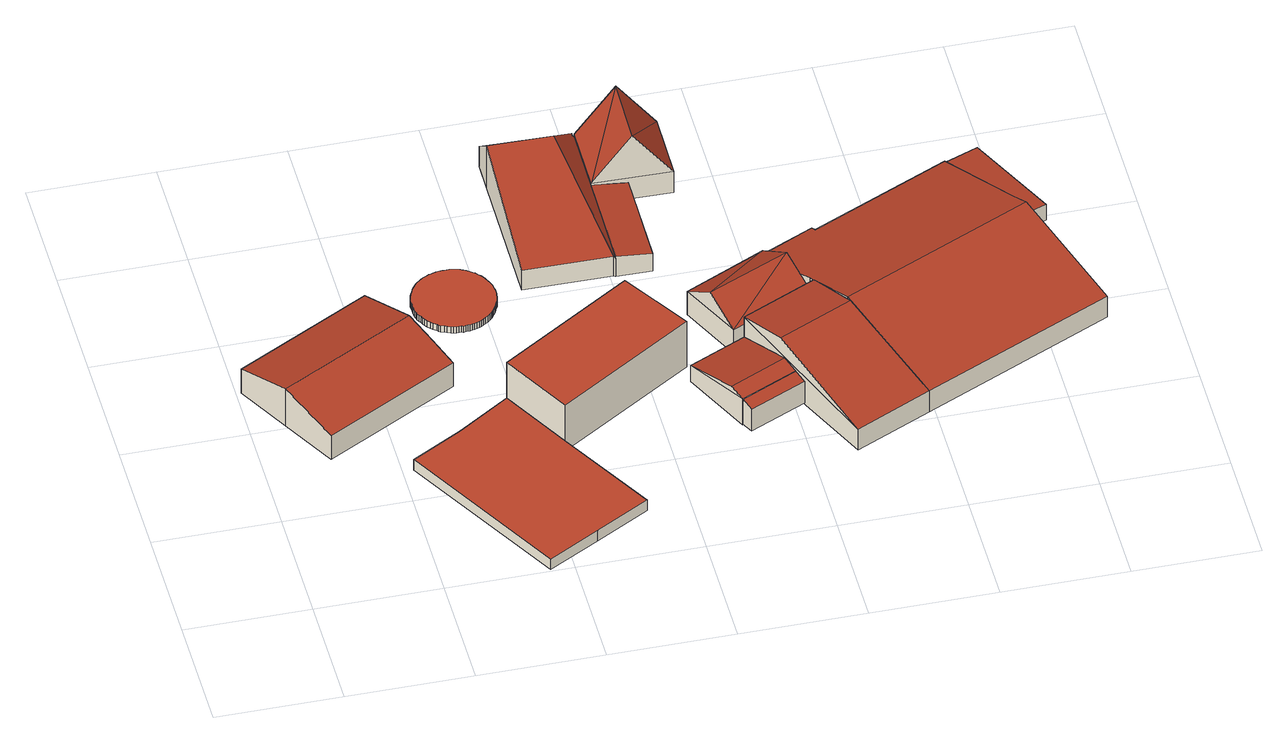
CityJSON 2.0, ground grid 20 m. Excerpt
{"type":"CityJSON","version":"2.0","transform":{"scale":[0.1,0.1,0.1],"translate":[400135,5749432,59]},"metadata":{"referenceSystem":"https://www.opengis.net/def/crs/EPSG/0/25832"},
"CityObjects":{
"building1":{"type":"Building","attributes":{"Gemeindeschluessel":"05515000","Geometrietyp2DReferenz":"3000","function":"31001_2700","roofType":"3100","measuredHeight":7.38},"geometry":[{"type":"Solid","lod":"2","boundaries":[[[[0,1,2,3]],[[4,5,1,0]],[[6,7,5,4]],[[8,9,7,6]],[[10,11,9,8]],[[12,13,11,10]],[[3,2,13,12]],[[6,4,0,8]],[[3,12,10,8,0]],[[1,5,7,9,11,13,2]]]],"semantics":{"surfaces":[{"type":"WallSurface"},{"type":"RoofSurface"},{"type":"GroundSurface"}],"values":[[0,0,0,0,0,0,0,1,1,2]]}}]},
"building2":{"type":"Building","attributes":{"Gemeindeschluessel":"05515000","Geometrietyp2DReferenz":"3000","function":"51003_1201","roofType":"1000","measuredHeight":1.97},"geometry":[{"type":"Solid","lod":"2","boundaries":[[[[14,15,16,17]],[[18,19,15,14]],[[20,21,19,18]],[[22,23,21,20]],[[24,25,23,22]],[[26,27,25,24]],[[17,16,27,26]],[[24,22,20,18,14,17,26]],[[15,19,21,23,25,27,16]]]],"semantics":{"surfaces":[{"type":"WallSurface"},{"type":"RoofSurface"},{"type":"GroundSurface"}],"values":[[0,0,0,0,0,0,0,1,2]]}}]},
"building3":{"type":"Building","attributes":{"Gemeindeschluessel":"05515000","Geometrietyp2DReferenz":"3000","function":"51003_1201","roofType":"1000","measuredHeight":1.21},"geometry":[{"type":"Solid","lod":"2","boundaries":[[[[28,29,30,31]],[[32,33,29,28]],[[34,35,33,32]],[[36,37,35,34]],[[38,39,37,36]],[[40,41,39,38]],[[42,43,41,40]],[[44,45,43,42]],[[46,47,45,44]],[[48,49,47,46]],[[50,51,49,48]],[[52,53,51,50]],[[54,55,53,52]],[[56,57,55,54]],[[58,59,57,56]],[[60,61,59,58]],[[62,63,61,60]],[[64,65,63,62]],[[66,67,65,64]],[[68,69,67,66]],[[70,71,69,68]],[[72,73,71,70]],[[74,75,73,72]],[[76,77,75,74]],[[78,79,77,76]],[[80,81,79,78]],[[82,83,81,80]],[[84,85,83,82]],[[86,87,85,84]],[[88,89,87,86]],[[90,91,89,88]],[[92,93,91,90]],[[94,95,93,92]],[[96,97,95,94]],[[98,99,97,96]],[[100,101,99,98]],[[102,103,101,100]],[[104,105,103,102]],[[106,107,105,104]],[[108,109,107,106]],[[110,111,109,108]],[[112,113,111,110]],[[108,106,104,102,100,98,96,94,92,90,88,86,84,82,80,78,76,74,72,70,68,66,64,62,60,58,56,54,52,50,48,46,44,42,40,38,36,34,32,28,31,114,115,116,117,118,119,120,121,122,123,124,125,126,127,128,129,130,131,132,133,134,135,136,137,138,139,140,141,142,143,144,145,146,147,148,149,150,151,152,153,154,155,156,157,158,159,160,161,162,163,164,165,166,112,110]],[[167,168,169,170,171,172,173,174,175,176,177,178,179,180,181,182,183,184,185,186,187,188,189,190,191,192,193,194,195,196,197,198,199,200,201,202,203,204,205,206,207,208,209,210,211,212,213,214,215,216,217,218,219,30,29,33,35,37,39,41,43,45,47,49,51,53,55,57,59,61,63,65,67,69,71,73,75,77,79,81,83,85,87,89,91,93,95,97,99,101,103,105,107,109,111,113]],[[166,167,113,112]],[[165,168,167,166]],[[164,169,168,165]],[[163,170,169,164]],[[162,171,170,163]],[[161,172,171,162]],[[160,173,172,161]],[[159,174,173,160]],[[158,175,174,159]],[[157,176,175,158]],[[156,177,176,157]],[[155,178,177,156]],[[154,179,178,155]],[[153,180,179,154]],[[152,181,180,153]],[[151,182,181,152]],[[150,183,182,151]],[[149,184,183,150]],[[148,185,184,149]],[[147,186,185,148]],[[146,187,186,147]],[[145,188,187,146]],[[144,189,188,145]],[[143,190,189,144]],[[142,191,190,143]],[[141,192,191,142]],[[140,193,192,141]],[[139,194,193,140]],[[138,195,194,139]],[[137,196,195,138]],[[136,197,196,137]],[[135,198,197,136]],[[134,199,198,135]],[[133,200,199,134]],[[132,201,200,133]],[[131,202,201,132]],[[130,203,202,131]],[[129,204,203,130]],[[128,205,204,129]],[[127,206,205,128]],[[126,207,206,127]],[[125,208,207,126]],[[124,209,208,125]],[[123,210,209,124]],[[122,211,210,123]],[[121,212,211,122]],[[120,213,212,121]],[[119,214,213,120]],[[118,215,214,119]],[[117,216,215,118]],[[116,217,216,117]],[[115,218,217,116]],[[114,219,218,115]],[[31,30,219,114]]]],"semantics":{"surfaces":[{"type":"WallSurface"},{"type":"RoofSurface"},{"type":"GroundSurface"}],"values":[[0,0,0,0,0,0,0,0,0,0,0,0,0,0,0,0,0,0,0,0,0,0,0,0,0,0,0,0,0,0,0,0,0,0,0,0,0,0,0,0,0,0,1,2,0,0,0,0,0,0,0,0,0,0,0,0,0,0,0,0,0,0,0,0,0,0,0,0,0,0,0,0,0,0,0,0,0,0,0,0,0,0,0,0,0,0,0,0,0,0,0,0,0,0,0,0,0,0]]}}]},
"building4":{"type":"Building","attributes":{"Gemeindeschluessel":"05515000","Geometrietyp2DReferenz":"3000","function":"51003_1201","roofType":"9999","measuredHeight":9},"geometry":[{"type":"Solid","lod":"2","boundaries":[[[[220,221,222,223]],[[221,224,16,222]],[[220,225,224,221]],[[223,15,225,220]],[[222,16,15,223]],[[224,225,15,16]]]],"semantics":{"surfaces":[{"type":"RoofSurface"},{"type":"WallSurface"},{"type":"GroundSurface"}],"values":[[0,1,1,1,1,2]]}}]},
"building5":{"type":"Building","attributes":{"Gemeindeschluessel":"05515000","Geometrietyp2DReferenz":"3000","function":"31001_2700"},"children":["building5-1","building5-2"]},
"building5-1":{"type":"BuildingPart","attributes":{"roofType":"5000","measuredHeight":8.39},"parents":["building5"],"geometry":[{"type":"Solid","lod":"2","boundaries":[[[[226,227,228,229]],[[230,231,227,226]],[[232,233,231,230]],[[234,235,236,237]],[[238,239,235,234]],[[240,241,239,238]],[[242,243,241,240]],[[229,228,243,242]],[[234,237,232,230,226,244,238]],[[229,242,244,226]],[[240,238,244,242]],[[227,231,233,236,235,239,241,243,228]],[[236,233,232,237]]]],"semantics":{"surfaces":[{"type":"WallSurface"},{"type":"RoofSurface"},{"type":"GroundSurface"},{"type":"ClosureSurface"}],"values":[[0,0,0,0,0,0,0,0,1,1,1,2,3]]}}]},
"building5-2":{"type":"BuildingPart","attributes":{"roofType":"3100","measuredHeight":12.55},"parents":["building5"],"geometry":[{"type":"Solid","lod":"2","boundaries":[[[[245,246,247,248]],[[249,237,236,246,245]],[[248,247,233,232,250]],[[245,251,249]],[[250,252,248]],[[248,252,251]],[[251,245,248]],[[252,250,249]],[[249,251,252]],[[246,236,233,247]],[[237,249,250,232]],[[233,236,237,232]]]],"semantics":{"surfaces":[{"type":"WallSurface"},{"type":"RoofSurface"},{"type":"GroundSurface"},{"type":"ClosureSurface"}],"values":[[0,0,0,0,0,1,1,1,1,2,0,3]]}}]},
"building6":{"type":"Building","attributes":{"Gemeindeschluessel":"05515000","Geometrietyp2DReferenz":"3000","function":"51009_1610","roofType":"2100","measuredHeight":4.93},"geometry":[{"type":"Solid","lod":"2","boundaries":[[[[253,254,255,256]],[[257,258,254,253]],[[259,260,258,257]],[[256,255,260,259]],[[257,253,256,259]],[[254,258,260,255]]]],"semantics":{"surfaces":[{"type":"WallSurface"},{"type":"RoofSurface"},{"type":"GroundSurface"}],"values":[[0,0,0,0,1,2]]}}]},
"building7":{"type":"Building","attributes":{"Gemeindeschluessel":"05515000","Geometrietyp2DReferenz":"3000","function":"51009_1610","roofType":"2100","measuredHeight":4.03},"geometry":[{"type":"Solid","lod":"2","boundaries":[[[[261,262,263,264]],[[265,266,262,261]],[[267,268,266,265]],[[264,263,268,267]],[[265,261,264,267]],[[262,266,268,263]]]],"semantics":{"surfaces":[{"type":"WallSurface"},{"type":"RoofSurface"},{"type":"GroundSurface"}],"values":[[0,0,0,0,1,2]]}}]},
"building8":{"type":"Building","attributes":{"Gemeindeschluessel":"05515000","Geometrietyp2DReferenz":"3000","function":"31001_2700"},"children":["building8-1","building8-2","building8-3","building8-4"]},
"building8-1":{"type":"BuildingPart","attributes":{"roofType":"3100","measuredHeight":5.81},"parents":["building8"],"geometry":[{"type":"Solid","lod":"2","boundaries":[[[[259,269,270,256]],[[271,272,269,259]],[[273,274,272,271]],[[259,275,271]],[[256,276,275,259]],[[271,275,276,273]],[[269,272,274,270]],[[274,273,256,270]],[[273,276,256]]]],"semantics":{"surfaces":[{"type":"WallSurface"},{"type":"RoofSurface"},{"type":"GroundSurface"},{"type":"ClosureSurface"}],"values":[[0,0,0,0,1,1,2,3,3]]}}]},
"building8-2":{"type":"BuildingPart","attributes":{"roofType":"3100","measuredHeight":9.15},"parents":["building8"],"geometry":[{"type":"Solid","lod":"2","boundaries":[[[[277,278,279,280]],[[281,282,274,273,283]],[[277,284,283]],[[280,285,286,284,277]],[[283,284,286,287,288,281]],[[278,270,274,282,289,279]],[[276,256,270,278,277,283,273]],[[274,270,256,273]],[[256,276,273]],[[279,289,290,291,280]],[[289,282,281,292,290]],[[288,292,281]],[[285,280,291]],[[287,286,285,291,290]],[[288,287,290,292]]]],"semantics":{"surfaces":[{"type":"WallSurface"},{"type":"RoofSurface"},{"type":"GroundSurface"},{"type":"ClosureSurface"}],"values":[[0,0,0,1,1,2,0,3,3,3,3,0,0,3,3]]}}]},
"building8-3":{"type":"BuildingPart","attributes":{"roofType":"3100","measuredHeight":8.29},"parents":["building8"],"geometry":[{"type":"Solid","lod":"2","boundaries":[[[[293,294,295,296]],[[297,298,294,293]],[[299,300,301,298,297]],[[293,302,297]],[[293,296,303,304]],[[304,302,293]],[[302,304,299]],[[299,297,302]],[[294,298,301,295]],[[300,299,305]],[[301,300,305,296,295]],[[303,305,299,304]],[[296,305,303]]]],"semantics":{"surfaces":[{"type":"WallSurface"},{"type":"RoofSurface"},{"type":"GroundSurface"},{"type":"ClosureSurface"}],"values":[[0,0,0,0,1,1,1,1,2,0,3,0,3]]}}]},
"building8-4":{"type":"BuildingPart","attributes":{"roofType":"3100","measuredHeight":9.4},"parents":["building8"],"geometry":[{"type":"Solid","lod":"2","boundaries":[[[[306,307,301,300]],[[308,309,307,306]],[[310,311,309,308]],[[312,313,311,310]],[[314,315,313,312]],[[316,317,315,314]],[[280,279,317,316]],[[318,296,295,282,281]],[[285,291,280,316,314,319]],[[312,310,308,306,300,305,303,318,281,292,288,319,314]],[[307,309,311,313,315,317,279,289,282,295,301]],[[286,285,319,287]],[[279,280,291,290,289]],[[291,285,286,287,290]],[[287,319,288]],[[282,289,290,292,281]],[[290,287,288,292]],[[296,318,303]],[[301,295,296,305,300]],[[296,303,305]]]],"semantics":{"surfaces":[{"type":"WallSurface"},{"type":"RoofSurface"},{"type":"GroundSurface"},{"type":"ClosureSurface"}],"values":[[0,0,0,0,0,0,0,0,1,1,2,0,3,3,0,3,3,0,3,3]]}}]},
"building9":{"type":"Building","attributes":{"Gemeindeschluessel":"05515000","Geometrietyp2DReferenz":"3000","function":"31001_2700","roofType":"2100","measuredHeight":3.66},"geometry":[{"type":"Solid","lod":"2","boundaries":[[[[320,321,322,323]],[[324,325,321,320]],[[326,327,325,324]],[[323,322,327,326]],[[324,320,323,326]],[[321,325,327,322]]]],"semantics":{"surfaces":[{"type":"WallSurface"},{"type":"RoofSurface"},{"type":"GroundSurface"}],"values":[[0,0,0,0,1,2]]}}]}
},
"vertices":[
[55,406,81],[55,406,7],[103,318,7],[103,318,54],[8,493,54],[8,493,7],[224,610,54],[224,610,7],[271,522,81],[271,522,7],[295,477,67],[295,477,7],[317,434,54],[317,434,7],
[445,255,28],[445,255,8],[383,368,8],[383,368,28],[533,98,28],[533,98,8],[446,49,28],[446,49,8],[363,3,28],[363,3,8],[217,266,28],[217,266,8],[300,313,28],[300,313,8],
[424,614,21],[424,614,9],[423,618,9],[423,618,21],[424,611,21],[424,611,9],[424,608,21],[424,608,9],[424,604,21],[424,604,9],[423,601,21],[423,601,9],[423,597,21],[423,597,9],[422,593,21],[422,593,9],[421,589,21],[421,589,9],[419,585,21],[419,585,9],[417,581,21],[417,581,9],[415,577,21],[415,577,9],[412,572,21],[412,572,9],[409,568,21],[409,568,9],[407,565,21],[407,565,9],[404,563,21],[404,563,9],[400,559,21],[400,559,9],[396,557,21],[396,557,9],[392,554,21],[392,554,9],[389,552,21],[389,552,9],[385,550,21],[385,550,9],[381,549,21],[381,549,9],[377,548,21],[377,548,9],[374,547,21],[374,547,9],[370,546,21],[370,546,9],[367,546,21],[367,546,9],[364,546,21],[364,546,9],[360,545,21],[360,545,9],[357,546,21],[357,546,9],[353,546,21],[353,546,9],[349,546,21],[349,546,9],[345,547,21],[345,547,9],[341,548,21],[341,548,9],[336,550,21],[336,550,9],[332,552,21],[332,552,9],[327,554,21],[327,554,9],[324,556,21],[324,556,9],[322,558,21],[322,558,9],[317,562,21],[317,562,9],[314,565,21],[314,565,9],[310,569,21],[310,569,9],[307,573,21],[307,573,9],[305,577,21],[305,577,9],[423,621,21],[422,625,21],[421,629,21],[419,633,21],[417,637,21],[415,641,21],[413,645,21],[410,649,21],[406,653,21],[404,656,21],[400,659,21],[396,662,21],[392,665,21],[388,667,21],[384,669,21],[379,670,21],[375,671,21],[372,672,21],[368,673,21],[364,673,21],[361,673,21],[357,673,21],[354,673,21],[351,673,21],[347,672,21],[343,671,21],[340,670,21],[336,669,21],[332,667,21],[327,665,21],[323,662,21],[319,659,21],[315,656,21],[312,653,21],[310,650,21],[307,646,21],[304,642,21],[302,637,21],[300,633,21],[298,628,21],[297,624,21],[296,620,21],[296,616,21],[296,612,21],[296,609,21],[296,605,21],[296,602,21],[297,599,21],[297,595,21],[298,592,21],[299,588,21],[301,584,21],[303,581,21],[303,581,9],[301,584,9],[299,588,9],[298,592,9],[297,595,9],[297,599,9],[296,602,9],[296,605,9],[296,609,9],[296,612,9],[296,616,9],[296,620,9],[297,624,9],[298,628,9],[300,633,9],[302,637,9],[304,642,9],[307,646,9],[310,650,9],[312,653,9],[315,656,9],[319,659,9],[323,662,9],[327,665,9],[332,667,9],[336,669,9],[340,670,9],[343,671,9],[347,672,9],[351,673,9],[354,673,9],[357,673,9],[361,673,9],[364,673,9],[368,673,9],[372,672,9],[375,671,9],[379,670,9],[384,669,9],[388,667,9],[392,665,9],[396,662,9],[400,659,9],[404,656,9],[406,653,9],[410,649,9],[413,645,9],[415,641,9],[417,637,9],[419,633,9],[421,629,9],[422,625,9],[423,621,9],
[664,395,98],[596,505,98],[383,368,98],[445,255,98],[596,505,8],[664,395,8],
[608,896,48],[608,896,9],[468,899,9],[468,899,48],[608,891,48],[608,891,9],[611,891,44],[611,891,9],[608,615,44],[608,615,9],[610,778,9],[610,778,44],[605,615,48],[605,615,9],[465,617,48],[465,617,9],[467,849,93],[467,849,9],[570,848,93],
[735,775,51],[735,775,9],[736,889,9],[736,889,51],[610,778,51],[611,891,51],[672,776,134],[674,890,134],
[815,274,53],[815,274,10],[806,293,10],[806,293,59],[724,231,53],[724,231,10],[715,250,59],[715,250,10],
[608,615,48],[608,615,8],[664,614,8],[664,614,43],[610,778,48],[610,778,8],[666,776,43],[666,776,8],
[715,250,8],[806,293,8],[662,362,40],[662,362,8],[754,405,40],[754,405,8],[704,274,66],[795,317,66],
[869,156,49],[869,156,8],[991,214,8],[991,214,49],[873,461,80],[873,461,8],[754,405,80],[791,326,99],[982,233,55],[911,383,99],[908,388,98],[876,457,81],[908,388,8],[908,388,71],[990,214,49],[874,461,80],
[739,408,54],[739,408,8],[870,468,8],[870,468,54],[692,508,54],[692,508,8],[822,570,54],[822,570,47],[822,570,8],[715,458,90],[859,491,70],[846,519,90],[833,547,54],
[906,611,46],[906,611,8],[910,603,49],[910,603,8],[1132,707,49],[1132,707,8],[1201,560,93],[1201,560,8],[1215,533,102],[1215,533,8],[1297,358,49],[1297,358,8],[870,468,78],[908,388,102],
[1201,560,46],[1201,560,10],[1258,587,10],[1258,587,41],[1132,707,46],[1132,707,10],[1188,734,41],[1188,734,10]
]}
